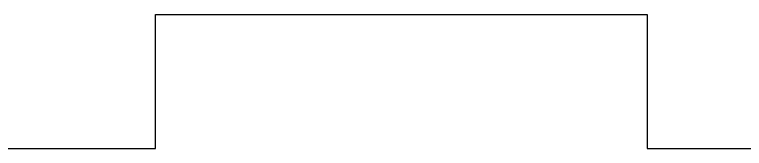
# Model space of a CAD drawing. Extents: x -49 to 228, y 26 to 250.
# Drawn here: x 54.92 to 71.24, y 195.89 to 198.89 of the extents above; entities that cross this region are included whole.
import ezdxf

# ---------------------------------------------------------------- set-up
doc = ezdxf.new("R2010")
doc.units = 0
doc.layers.add('Ebene_1', color=7, linetype='CONTINUOUS')

msp = doc.modelspace()

# ---------------------------------------------------------------- linework, layer by layer
at = {"layer": 'Ebene_1', "color": 1}
for p, q in [((58.068133, 195.890008), (58.068133, 198.89032)), ((58.068133, 198.89032), (69.068132, 198.89032)), ((69.068132, 198.89032), (69.068132, 195.890008)), ((47.068131, 195.890008), (58.068133, 195.890008)), ((69.068132, 195.890008), (80.068132, 195.890008))]:
    msp.add_line(p, q, dxfattribs=at)

doc.saveas('drawing.dxf')
